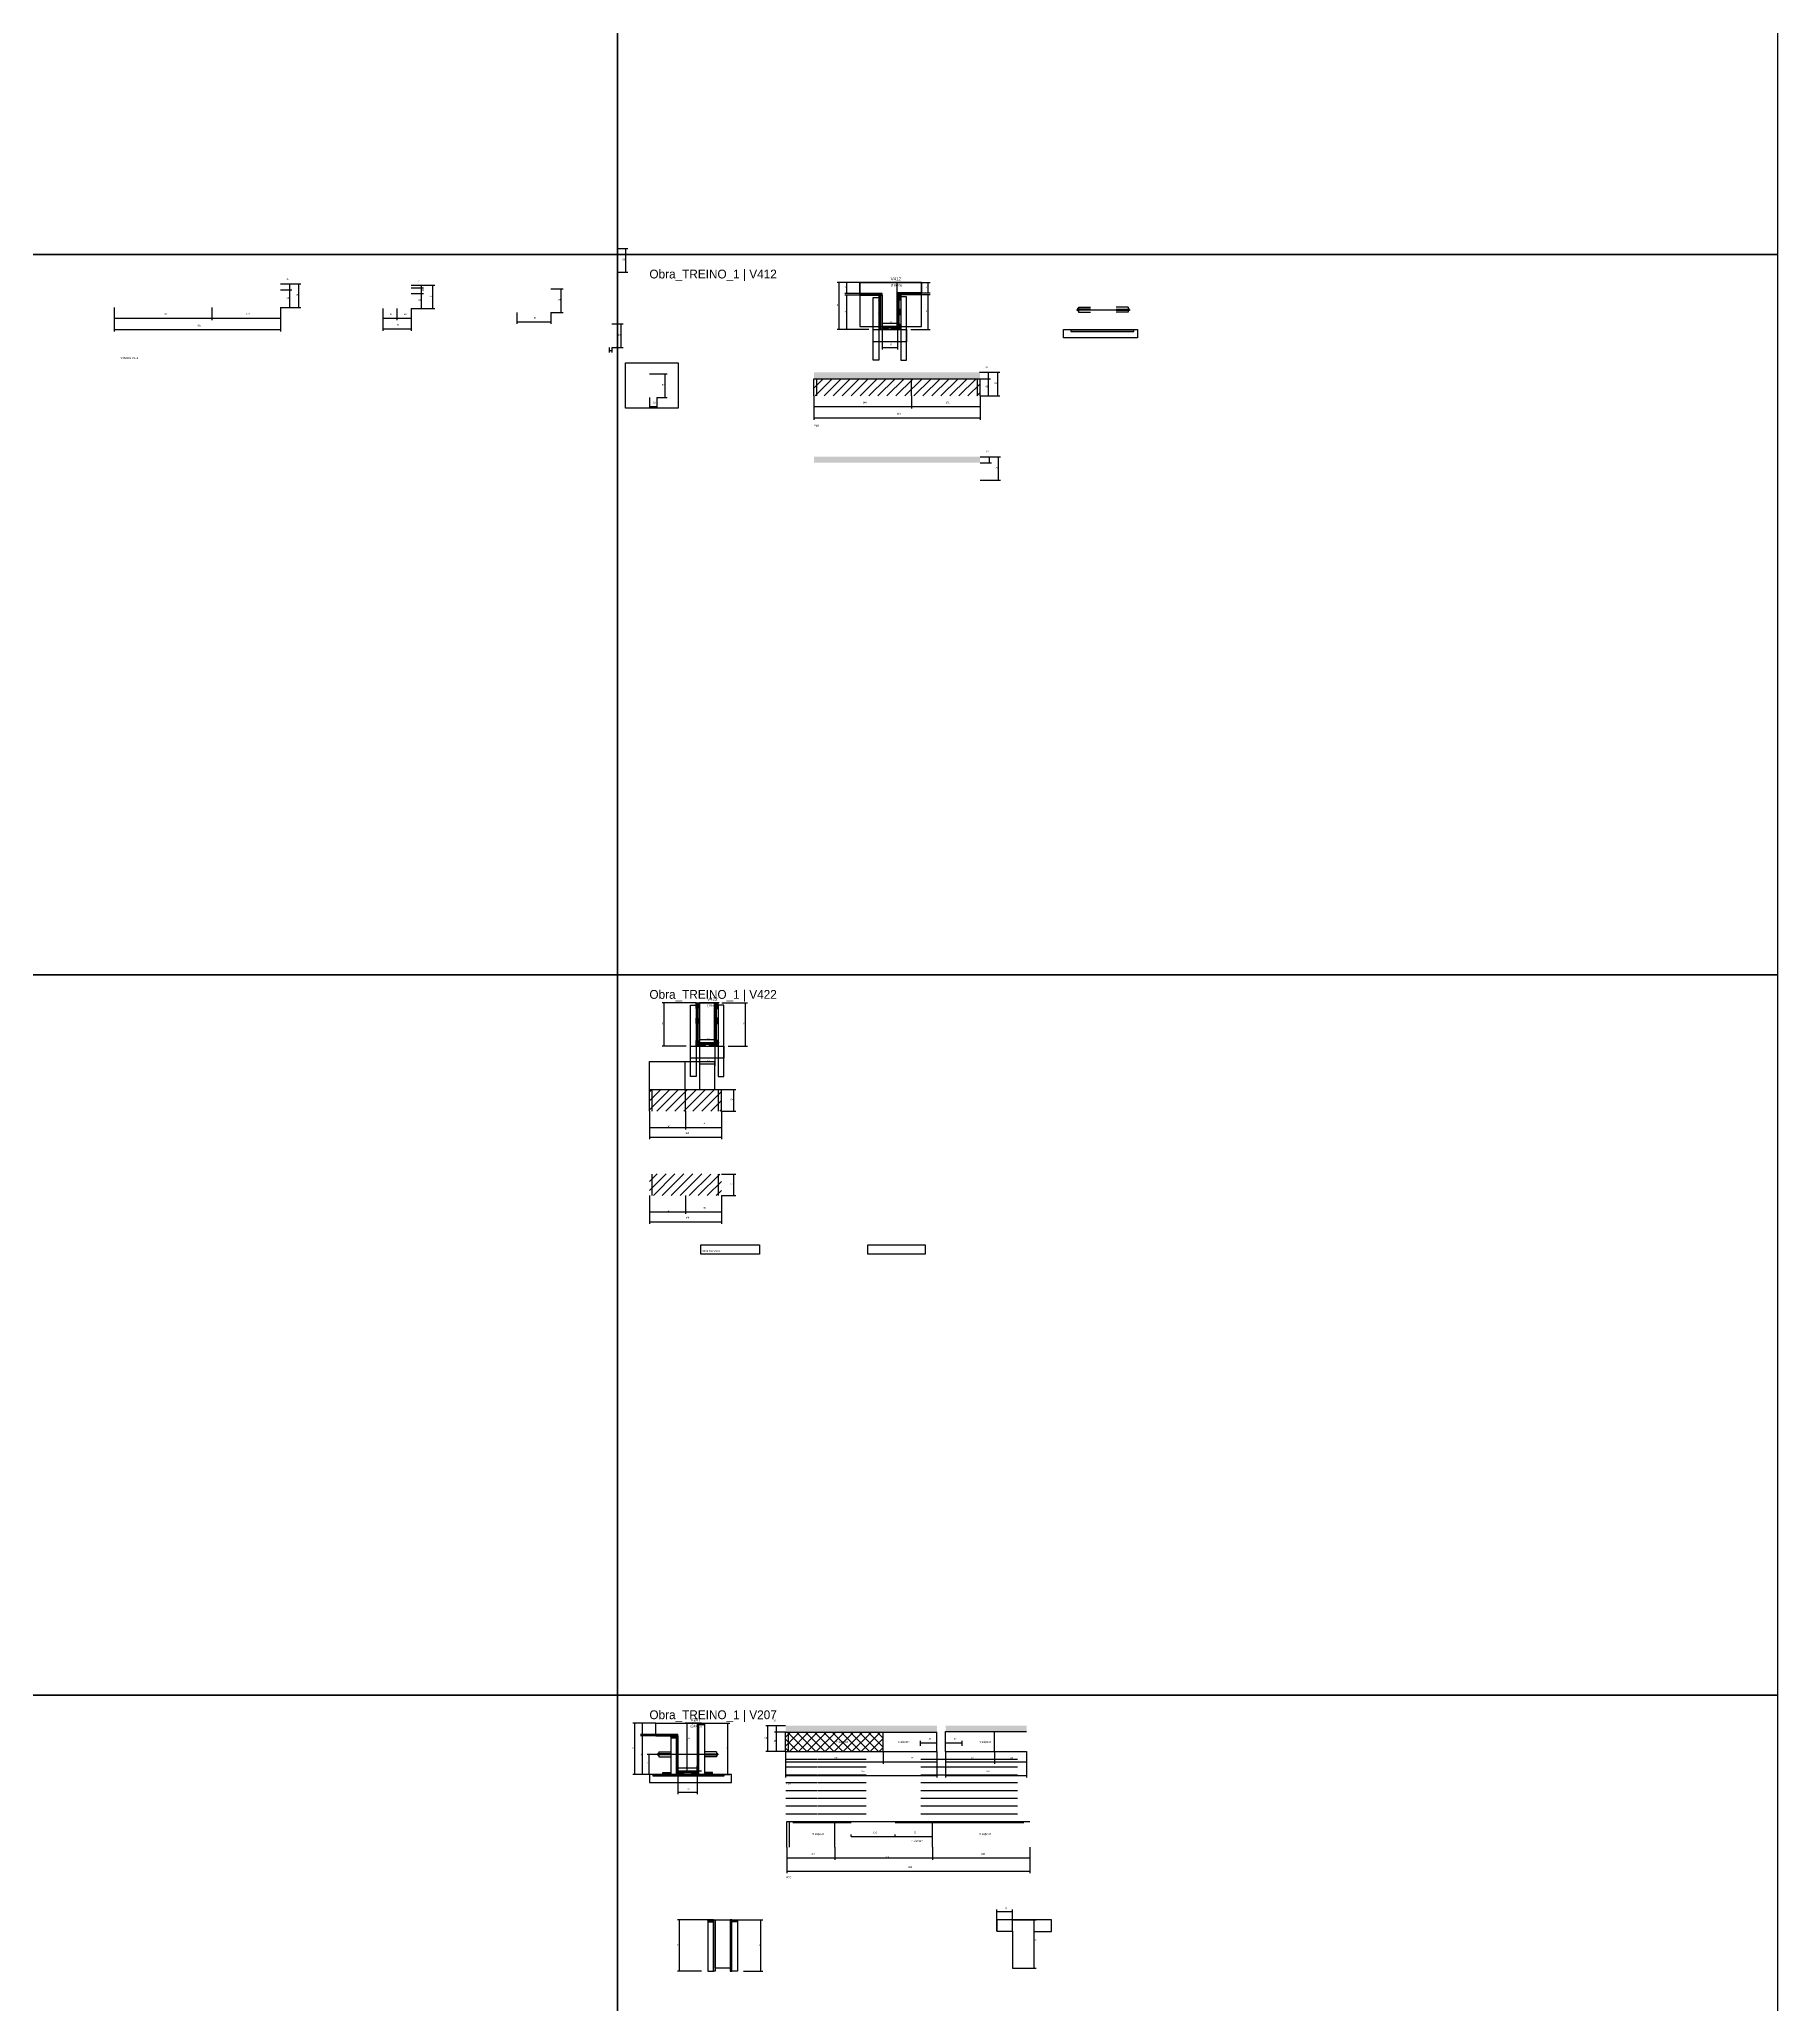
# Model space of a CAD drawing. Header units: metres. Extents: x -41 to 34840, y -36000 to 1848.
# Drawn here: x 30455 to 34800, y -7973 to -3062 of the extents above; entities that cross this region are included whole.
import ezdxf

# ---------------------------------------------------------------- set-up
doc = ezdxf.new("R2010")
doc.units = ezdxf.units.M
for name, color, linetype in [('barrote', 126, 'Continuous'), ('CELL_BORDER', 8, 'Continuous'), ('CONCRETO', 251, 'Continuous'), ('COTA', 4, 'Continuous'), ('Cota Seção (2x)', 4, 'Continuous'), ('cotas', 4, 'Continuous'), ('Hachura', 253, 'Continuous'), ('LABEL_ID', 3, 'Continuous'), ('Madeira', 126, 'Continuous'), ('NOMENCLATURA', 7, 'Continuous'), ('Painéis', 200, 'Continuous'), ('REAPROVEITAMENTO', 251, 'Continuous'), ('SARR_2.2x7', 40, 'Continuous'), ('SARR_3.5x7', 81, 'Continuous'), ('SCO-___-LAJ', 4, 'Continuous'), ('TENSOR', 2, 'Continuous'), ('Texto Seção', 7, 'Continuous')]:
    doc.layers.add(name, color=color, linetype=linetype)

msp = doc.modelspace()

# ---------------------------------------------------------------- hatches: boundary and pattern name
at = {"layer": 'COTA'}
h = msp.add_hatch(dxfattribs=at)
h.set_pattern_fill('AR-CONC', scale=0.03)
h.paths.add_polyline_path([(32806.3, -3894.5), (32391.1, -3894.5), (32391.1, -3894.5), (32391.3, -3910.5), (32391.3, -3910.5), (32806.3, -3910.5), (32806.3, -3910.5), (32806.3, -3894.5)])
h = msp.add_hatch(dxfattribs=at)
h.set_pattern_fill('AR-CONC', scale=0.03)
h.paths.add_polyline_path([(32806.2, -4105.4), (32391.1, -4105.4), (32391.1, -4105.4), (32391.3, -4120.4), (32391.3, -4120.4), (32806.4, -4120.4), (32806.4, -4120.4), (32806.2, -4105.4)])
h = msp.add_hatch(dxfattribs=at)
h.set_pattern_fill('AR-CONC', scale=0.03)
h.paths.add_polyline_path([(32698.7, -7276.4), (32320.2, -7276.4), (32320.2, -7276.4), (32320.2, -7292.4), (32320.2, -7292.4), (32698.7, -7292.4), (32698.7, -7292.4), (32698.7, -7276.4)])
h = msp.add_hatch(dxfattribs=at)
h.set_pattern_fill('AR-CONC', scale=0.03)
h.paths.add_polyline_path([(32922.8, -7290.4), (32922.8, -7276.4), (32922.8, -7276.4), (32720.3, -7276.4), (32720.3, -7276.4), (32720.3, -7290.4), (32720.3, -7290.4), (32922.8, -7290.4)])
at = {"layer": 'Hachura'}
h = msp.add_hatch(color=8, dxfattribs=at)
h.dxf.hatch_style = 1
h.paths.add_polyline_path([(32561.8, -3702), (32561.8, -3698), (32561.8, -3698), (32506.2, -3698), (32506.2, -3698), (32506.2, -3702), (32506.2, -3702), (32561.8, -3702)])
h = msp.add_hatch(dxfattribs=at)
h.set_pattern_fill('ANSI31', scale=0.5)
h.paths.add_polyline_path([(32553.4, -3716), (32557.8, -3716), (32557.8, -3716), (32557.8, -3702), (32557.8, -3702), (32553.4, -3702), (32553.4, -3702), (32553.4, -3716)])
h = msp.add_hatch(color=8, dxfattribs=at)
h.dxf.hatch_style = 1
h.paths.add_polyline_path([(32557.8, -3700), (32561.8, -3700), (32561.8, -3700), (32561.8, -3788), (32561.8, -3788), (32557.8, -3788), (32557.8, -3788), (32557.8, -3700)])
h = msp.add_hatch(color=8, dxfattribs=at)
h.dxf.hatch_style = 1
h.paths.add_polyline_path([(32659.8, -3700), (32659.8, -3696), (32659.8, -3696), (32599.8, -3696), (32599.8, -3696), (32599.8, -3700), (32599.8, -3700), (32659.8, -3700)])
h = msp.add_hatch(color=8, dxfattribs=at)
h.dxf.hatch_style = 1
h.paths.add_polyline_path([(32603.8, -3698), (32599.8, -3698), (32599.8, -3698), (32599.8, -3788), (32599.8, -3788), (32603.8, -3788), (32603.8, -3788), (32603.8, -3698)])
h = msp.add_hatch(dxfattribs=at)
h.set_pattern_fill('ANSI31', scale=0.5)
h.paths.add_polyline_path([(32608.2, -3714), (32603.8, -3714), (32603.8, -3714), (32603.8, -3700), (32603.8, -3700), (32608.2, -3700), (32608.2, -3700), (32608.2, -3714)])
h = msp.add_hatch(dxfattribs=at)
h.set_pattern_fill('ANSI31', scale=0.5)
h.paths.add_polyline_path([(32553.4, -3753), (32557.8, -3753), (32557.8, -3753), (32557.8, -3739), (32557.8, -3739), (32553.4, -3739), (32553.4, -3739), (32553.4, -3753)])
h = msp.add_hatch(dxfattribs=at)
h.set_pattern_fill('ANSI31', scale=0.5)
h.paths.add_polyline_path([(32553.4, -3788), (32557.8, -3788), (32557.8, -3788), (32557.8, -3774), (32557.8, -3774), (32553.4, -3774), (32553.4, -3774), (32553.4, -3788)])
h = msp.add_hatch(color=8, dxfattribs=at)
h.dxf.hatch_style = 1
h.paths.add_polyline_path([(32599.8, -3783.6), (32599.8, -3780), (32599.8, -3780), (32561.8, -3780), (32561.8, -3780), (32561.8, -3783.6), (32561.8, -3783.6), (32599.8, -3783.6)])
h = msp.add_hatch(dxfattribs=at)
h.set_pattern_fill('ANSI31', scale=0.5)
h.paths.add_polyline_path([(32608.2, -3751), (32603.8, -3751), (32603.8, -3751), (32603.8, -3737), (32603.8, -3737), (32608.2, -3737), (32608.2, -3737), (32608.2, -3751)])
h = msp.add_hatch(dxfattribs=at)
h.set_pattern_fill('ANSI31', scale=0.5)
h.paths.add_polyline_path([(32608.2, -3788), (32603.8, -3788), (32603.8, -3788), (32603.8, -3774), (32603.8, -3774), (32608.2, -3774), (32608.2, -3774), (32608.2, -3788)])
h = msp.add_hatch(dxfattribs=at)
h.set_pattern_fill('ANSI31', scale=0.5)
h.paths.add_polyline_path([(32561.8, -3788), (32561.8, -3783.6), (32561.8, -3783.6), (32575.8, -3783.6), (32575.8, -3783.6), (32575.8, -3788), (32575.8, -3788), (32561.8, -3788)])
h = msp.add_hatch(dxfattribs=at)
h.set_pattern_fill('ANSI31', scale=0.5)
h.paths.add_polyline_path([(32599.8, -3788), (32599.8, -3783.6), (32599.8, -3783.6), (32585.8, -3783.6), (32585.8, -3783.6), (32585.8, -3788), (32585.8, -3788), (32599.8, -3788)])
h = msp.add_hatch(dxfattribs=at)
h.set_pattern_fill('ANSI31', scale=0.5)
h.paths.add_polyline_path([(32101.3, -5484), (32096.9, -5484), (32096.9, -5484), (32096.9, -5470), (32096.9, -5470), (32101.3, -5470), (32101.3, -5470), (32101.3, -5484)])
h = msp.add_hatch(color=8, dxfattribs=at)
h.dxf.hatch_style = 1
h.paths.add_polyline_path([(32105.3, -5470), (32101.3, -5470), (32101.3, -5470), (32101.3, -5578), (32101.3, -5578), (32105.3, -5578), (32105.3, -5578), (32105.3, -5470)])
h = msp.add_hatch(color=8, dxfattribs=at)
h.dxf.hatch_style = 1
h.paths.add_polyline_path([(32147.3, -5470), (32143.3, -5470), (32143.3, -5470), (32143.3, -5578), (32143.3, -5578), (32147.3, -5578), (32147.3, -5578), (32147.3, -5470)])
h = msp.add_hatch(dxfattribs=at)
h.set_pattern_fill('ANSI31', scale=0.5)
h.paths.add_polyline_path([(32147.3, -5484), (32151.7, -5484), (32151.7, -5484), (32151.7, -5470), (32151.7, -5470), (32147.3, -5470), (32147.3, -5470), (32147.3, -5484)])
h = msp.add_hatch(dxfattribs=at)
h.set_pattern_fill('ANSI31', scale=0.5)
h.paths.add_polyline_path([(32101.3, -5522.1), (32096.9, -5522.1), (32096.9, -5522.1), (32096.9, -5508.1), (32096.9, -5508.1), (32101.3, -5508.1), (32101.3, -5508.1), (32101.3, -5522.1)])
h = msp.add_hatch(dxfattribs=at)
h.set_pattern_fill('ANSI31', scale=0.5)
h.paths.add_polyline_path([(32147.3, -5522.1), (32151.7, -5522.1), (32151.7, -5522.1), (32151.7, -5508.1), (32151.7, -5508.1), (32147.3, -5508.1), (32147.3, -5508.1), (32147.3, -5522.1)])
h = msp.add_hatch(dxfattribs=at)
h.set_pattern_fill('ANSI31', scale=0.5)
h.paths.add_polyline_path([(32101.3, -5578), (32096.9, -5578), (32096.9, -5578), (32096.9, -5564), (32096.9, -5564), (32101.3, -5564), (32101.3, -5564), (32101.3, -5578)])
h = msp.add_hatch(color=8, dxfattribs=at)
h.dxf.hatch_style = 1
h.paths.add_polyline_path([(32143.3, -5573.6), (32143.3, -5570), (32143.3, -5570), (32105.3, -5570), (32105.3, -5570), (32105.3, -5573.6), (32105.3, -5573.6), (32143.3, -5573.6)])
h = msp.add_hatch(dxfattribs=at)
h.set_pattern_fill('ANSI31', scale=0.5)
h.paths.add_polyline_path([(32105.3, -5578), (32105.3, -5573.6), (32105.3, -5573.6), (32119.3, -5573.6), (32119.3, -5573.6), (32119.3, -5578), (32119.3, -5578), (32105.3, -5578)])
h = msp.add_hatch(dxfattribs=at)
h.set_pattern_fill('ANSI31', scale=0.5)
h.paths.add_polyline_path([(32143.3, -5578), (32143.3, -5573.6), (32143.3, -5573.6), (32129.3, -5573.6), (32129.3, -5573.6), (32129.3, -5578), (32129.3, -5578), (32143.3, -5578)])
h = msp.add_hatch(dxfattribs=at)
h.set_pattern_fill('ANSI31', scale=0.5)
h.paths.add_polyline_path([(32147.3, -5578), (32151.7, -5578), (32151.7, -5578), (32151.7, -5564), (32151.7, -5564), (32147.3, -5564), (32147.3, -5564), (32147.3, -5578)])
h = msp.add_hatch(color=8, dxfattribs=at)
h.dxf.hatch_style = 1
h.paths.add_polyline_path([(32051.4, -7302), (32051.4, -7298), (32051.4, -7298), (31995.8, -7298), (31995.8, -7298), (31995.8, -7302), (31995.8, -7302), (32051.4, -7302)])
h = msp.add_hatch(dxfattribs=at)
h.set_pattern_fill('ANSI31', scale=0.5)
h.paths.add_polyline_path([(32047.4, -7306.4), (32047.4, -7302), (32047.4, -7302), (32033.4, -7302), (32033.4, -7302), (32033.4, -7306.4), (32033.4, -7306.4), (32047.4, -7306.4)])
h = msp.add_hatch(color=8, dxfattribs=at)
h.dxf.hatch_style = 1
h.paths.add_polyline_path([(32047.4, -7298), (32051.4, -7298), (32051.4, -7298), (32051.4, -7398), (32051.4, -7398), (32047.4, -7398), (32047.4, -7398), (32047.4, -7298)])
h = msp.add_hatch(color=8, dxfattribs=at)
h.dxf.hatch_style = 1
h.paths.add_polyline_path([(32103.4, -7270), (32099.4, -7270), (32099.4, -7270), (32099.4, -7398), (32099.4, -7398), (32103.4, -7398), (32103.4, -7398), (32103.4, -7270)])
h = msp.add_hatch(dxfattribs=at)
h.set_pattern_fill('ANSI31', scale=0.5)
h.paths.add_polyline_path([(32103.4, -7274.4), (32103.4, -7270), (32103.4, -7270), (32117.4, -7270), (32117.4, -7270), (32117.4, -7274.4), (32117.4, -7274.4), (32103.4, -7274.4)])
h = msp.add_hatch(dxfattribs=at)
h.set_pattern_fill('ANSI31', scale=0.5)
h.paths.add_polyline_path([(32013.4, -7398), (32013.4, -7393.6), (32013.4, -7393.6), (32033.4, -7393.6), (32033.4, -7393.6), (32033.4, -7398), (32033.4, -7398), (32013.4, -7398)])
h = msp.add_hatch(color=8, dxfattribs=at)
h.dxf.hatch_style = 1
h.paths.add_polyline_path([(32099.4, -7393.6), (32099.4, -7390), (32099.4, -7390), (32051.4, -7390), (32051.4, -7390), (32051.4, -7393.6), (32051.4, -7393.6), (32099.4, -7393.6)])
h = msp.add_hatch(dxfattribs=at)
h.set_pattern_fill('ANSI31', scale=0.5)
h.paths.add_polyline_path([(32051.4, -7398), (32051.4, -7393.6), (32051.4, -7393.6), (32065.4, -7393.6), (32065.4, -7393.6), (32065.4, -7398), (32065.4, -7398), (32051.4, -7398)])
h = msp.add_hatch(dxfattribs=at)
h.set_pattern_fill('ANSI31', scale=0.5)
h.paths.add_polyline_path([(32099.4, -7398), (32099.4, -7393.6), (32099.4, -7393.6), (32085.4, -7393.6), (32085.4, -7393.6), (32085.4, -7398), (32085.4, -7398), (32099.4, -7398)])
h = msp.add_hatch(dxfattribs=at)
h.set_pattern_fill('ANSI31', scale=0.5)
h.paths.add_polyline_path([(32137.4, -7398), (32137.4, -7393.6), (32137.4, -7393.6), (32117.4, -7393.6), (32117.4, -7393.6), (32117.4, -7398), (32117.4, -7398), (32137.4, -7398)])
h = msp.add_hatch(dxfattribs=at)
h.set_pattern_fill('ANSI31', scale=0.5)
h.paths.add_polyline_path([(32139.9, -7766.2), (32139.9, -7761.8), (32139.9, -7761.8), (32125.9, -7761.8), (32125.9, -7761.8), (32125.9, -7766.2), (32125.9, -7766.2), (32139.9, -7766.2)])
h = msp.add_hatch(color=8, dxfattribs=at)
h.dxf.hatch_style = 1
h.paths.add_polyline_path([(32139.9, -7761.8), (32143.9, -7761.8), (32143.9, -7761.8), (32143.9, -7889.8), (32143.9, -7889.8), (32139.9, -7889.8), (32139.9, -7889.8), (32139.9, -7761.8)])
h = msp.add_hatch(color=8, dxfattribs=at)
h.dxf.hatch_style = 1
h.paths.add_polyline_path([(32185.9, -7761.8), (32181.9, -7761.8), (32181.9, -7761.8), (32181.9, -7889.8), (32181.9, -7889.8), (32185.9, -7889.8), (32185.9, -7889.8), (32185.9, -7761.8)])
h = msp.add_hatch(dxfattribs=at)
h.set_pattern_fill('ANSI31', scale=0.5)
h.paths.add_polyline_path([(32185.9, -7766.2), (32185.9, -7761.8), (32185.9, -7761.8), (32199.9, -7761.8), (32199.9, -7761.8), (32199.9, -7766.2), (32199.9, -7766.2), (32185.9, -7766.2)])
at = {"layer": 'REAPROVEITAMENTO'}
h = msp.add_hatch(dxfattribs=at)
h.set_pattern_fill('ANSI31', scale=5)
h.paths.add_polyline_path([(32806.3, -3953.5), (32806.3, -3910.5), (32806.3, -3910.5), (32391.3, -3910.5), (32391.3, -3910.5), (32391.3, -3953.5), (32391.3, -3953.5), (32806.3, -3953.5)])
h = msp.add_hatch(dxfattribs=at)
h.set_pattern_fill('ANSI31', scale=5)
h.paths.add_polyline_path([(32160, -5740.7), (32160, -5686.6), (32160, -5686.6), (31980, -5686.4), (31980, -5686.4), (31980, -5740.6), (31980, -5740.6), (32160, -5740.7)])
h = msp.add_hatch(dxfattribs=at)
h.set_pattern_fill('ANSI31', scale=5)
h.paths.add_polyline_path([(32160, -5951.9), (32160, -5897.8), (32160, -5897.8), (31980, -5897.6), (31980, -5897.6), (31980, -5951.8), (31980, -5951.8), (32160, -5951.9)])
h = msp.add_hatch(dxfattribs=at)
h.set_pattern_fill('ANSI37', scale=5)
h.paths.add_polyline_path([(32320.2, -7292.4), (32320.2, -7340.4), (32320.2, -7340.4), (32564.2, -7341.5), (32564.2, -7341.5), (32564.2, -7293.5), (32564.2, -7293.5), (32320.2, -7292.4)])

# ---------------------------------------------------------------- linework, layer by layer
for p, q in [((33052.3, -3732.1), (33052.3, -3744.1)), ((33052.3, -3732.1), (33082.3, -3732.1)), ((33176.3, -3732.1), (33146.3, -3732.1)), ((33176.3, -3732.1), (33176.3, -3744.1)), ((33050.3, -3735.1), (33050.3, -3741.1)), ((33052.3, -3735.1), (33050.3, -3735.1)), ((33052.3, -3741.1), (33050.3, -3741.1)), ((33082.3, -3737.1), (33052.3, -3737.1)), ((33082.3, -3739.1), (33052.3, -3739.1)), ((33052.3, -3744.1), (33082.3, -3744.1)), ((33146.3, -3737.1), (33176.3, -3737.1)), ((33146.3, -3739.1), (33176.3, -3739.1)), ((33176.3, -3744.1), (33146.3, -3744.1)), ((33178.3, -3735.1), (33176.3, -3735.1)), ((33176.3, -3741.1), (33178.3, -3741.1)), ((33178.3, -3735.1), (33178.3, -3741.1)), ((32001.4, -7345), (32001.4, -7351)), ((32001.4, -7345), (32003.4, -7345)), ((32003.4, -7351), (32001.4, -7351)), ((32003.4, -7342), (32003.4, -7354)), ((32003.4, -7342), (32033.4, -7342)), ((32033.4, -7347), (32003.4, -7347)), ((32033.4, -7349), (32003.4, -7349)), ((32003.4, -7354), (32033.4, -7354)), ((32147.4, -7342), (32117.4, -7342)), ((32117.4, -7347), (32147.4, -7347)), ((32117.4, -7349), (32147.4, -7349)), ((32147.4, -7354), (32117.4, -7354)), ((32147.4, -7342), (32147.4, -7354)), ((32147.4, -7345), (32149.4, -7345)), ((32147.4, -7351), (32149.4, -7351)), ((32149.4, -7345), (32149.4, -7351))]:
    msp.add_line(p, q)
at = {"layer": 'barrote'}
for points in [[(33199.8, -3808), (33014.6, -3808), (33014.6, -3788), (33199.8, -3788)], [(31980, -7418), (32185.2, -7418), (32185.2, -7398), (31980, -7398)]]:
    msp.add_lwpolyline(points, close=True, dxfattribs=at)
at = {"layer": 'CELL_BORDER'}
for points in [[(29000, -3600), (31900, -3600), (31900, -1800), (29000, -1800)], [(31900, -3600), (34800, -3600), (34800, -1800), (31900, -1800)], [(29000, -5400), (31900, -5400), (31900, -3600), (29000, -3600)], [(31900, -5400), (34800, -5400), (34800, -3600), (31900, -3600)], [(29000, -7200), (31900, -7200), (31900, -5400), (29000, -5400)], [(31900, -7200), (34800, -7200), (34800, -5400), (31900, -5400)], [(29000, -9000), (31900, -9000), (31900, -7200), (29000, -7200)], [(31900, -9000), (34800, -9000), (34800, -7200), (31900, -7200)]]:
    msp.add_lwpolyline(points, close=True, dxfattribs=at)
at = {"layer": 'CONCRETO'}
for points in [[(32506.2, -3698), (32506.2, -3670), (32659.8, -3670), (32659.8, -3696), (32599.8, -3696), (32599.8, -3780), (32561.8, -3780), (32561.8, -3698)], [(32506.2, -3780), (32659.8, -3780), (32659.8, -3670), (32506.2, -3670)], [(32105.3, -5470), (32105.3, -5470), (32143.3, -5470), (32143.3, -5498), (32143.3, -5498), (32143.3, -5570), (32105.3, -5570), (32105.3, -5470)], [(32105.3, -5570), (32143.3, -5570), (32143.3, -5470), (32105.3, -5470)], [(31995.8, -7298), (31995.8, -7270), (32099.4, -7270), (32099.4, -7298), (32099.4, -7298), (32099.4, -7390), (32051.4, -7390), (32051.4, -7298)], [(32143.9, -7761.8), (32143.9, -7761.8), (32181.9, -7761.8), (32181.9, -7789.8), (32181.9, -7789.8), (32181.9, -7881.8), (32143.9, -7881.8), (32143.9, -7761.8)], [(32941.6, -7761.8), (32887.6, -7761.8), (32887.6, -7761.8), (32848.6, -7761.8), (32848.6, -7789.8), (32887.6, -7789.8), (32887.6, -7881.8), (32941.6, -7881.8), (32941.6, -7790.2), (32985.2, -7790.2), (32985.2, -7761.8)]]:
    msp.add_lwpolyline(points, close=True, dxfattribs=at)
at = {"layer": 'COTA'}
for p, q in [((31898.2, -3585.1), (31925.9, -3585.1)), ((31920.9, -3644.1), (31920.9, -3585.1)), ((31057.5, -3673.4), (31085.9, -3673.4)), ((31057.5, -3673.4), (31109, -3673.4)), ((31080.9, -3688.4), (31080.9, -3673.4)), ((31104, -3732.4), (31104, -3673.4)), ((31898.2, -3644.1), (31925.9, -3644.1)), ((32506.2, -3670), (32448.9, -3670)), ((32453.9, -3788), (32453.9, -3670)), ((32506.2, -3670), (32468.2, -3670)), ((32473.2, -3698), (32473.2, -3670)), ((32659.8, -3670), (32681.7, -3670)), ((32676.7, -3696), (32676.7, -3670)), ((31057.5, -3688.4), (31085.9, -3688.4)), ((31057.5, -3688.4), (31085.9, -3688.4)), ((31080.9, -3732.4), (31080.9, -3688.4)), ((32506.2, -3698), (32468.2, -3698)), ((32506.2, -3702), (32468.2, -3702)), ((32473.2, -3788), (32473.2, -3702)), ((32659.8, -3696), (32681.7, -3696)), ((32659.8, -3700), (32681.7, -3700)), ((32676.7, -3788), (32676.7, -3700)), ((30642.5, -3732.4), (30642.5, -3763.9)), ((30642.5, -3732.4), (30642.5, -3792.4)), ((30642.5, -3758.9), (30886.5, -3758.9)), ((30886.5, -3732.4), (30886.5, -3763.9)), ((30886.5, -3732.4), (30886.5, -3763.9)), ((30886.5, -3758.9), (31057.5, -3758.9)), ((31057.5, -3732.4), (31057.5, -3763.9)), ((31057.5, -3732.4), (31057.5, -3792.4)), ((31057.5, -3732.4), (31085.9, -3732.4)), ((31057.5, -3732.4), (31109, -3732.4)), ((31313.4, -3735.5), (31313.4, -3791.3)), ((31384.4, -3735.5), (31384.4, -3791.3)), ((31648.5, -3744.7), (31648.5, -3773.6)), ((31648.5, -3768.6), (31733.5, -3768.6)), ((31733.5, -3744.7), (31733.5, -3773.6)), ((30642.5, -3787.4), (31057.5, -3787.4)), ((31313.4, -3786.3), (31384.4, -3786.3)), ((32528.2, -3788), (32448.9, -3788)), ((32528.2, -3788), (32468.2, -3788)), ((32561.8, -3788), (32561.8, -3837.8)), ((32599.8, -3788), (32599.8, -3837.8)), ((32633.4, -3788), (32681.7, -3788)), ((31879.2, -3832.4), (31879.2, -3844.7)), ((31879.2, -3839.7), (31886.2, -3839.7)), ((31886.2, -3832.4), (31886.2, -3844.7)), ((32561.8, -3832.8), (32599.8, -3832.8)), ((32804.8, -3894.5), (32832.7, -3894.5)), ((32804.8, -3894.5), (32855.8, -3894.5)), ((32804.8, -3910.5), (32832.7, -3910.5)), ((32804.8, -3910.5), (32832.7, -3910.5)), ((32827.7, -3910.5), (32827.7, -3894.5)), ((32827.7, -3953.5), (32827.7, -3910.5)), ((32850.8, -3953.5), (32850.8, -3894.5)), ((32391.3, -3953.5), (32391.3, -3985)), ((32391.3, -3953.5), (32391.3, -4013.6)), ((32635.3, -3953.5), (32635.3, -3985)), ((32635.3, -3953.5), (32635.3, -3985)), ((32806.3, -3953.5), (32806.3, -3985)), ((32806.3, -3953.5), (32806.3, -4013.6)), ((32806.3, -3953.5), (32832.7, -3953.5)), ((32806.3, -3953.5), (32855.8, -3953.5)), ((32391.3, -3980), (32635.3, -3980)), ((32391.3, -4008.6), (32806.3, -4008.6)), ((32635.3, -3980), (32806.3, -3980)), ((32806.3, -4105.4), (32834.7, -4105.4)), ((32806.3, -4105.4), (32857.8, -4105.4)), ((32806.3, -4120.4), (32834.7, -4120.4)), ((32829.7, -4120.4), (32829.7, -4105.4)), ((32852.8, -4164.4), (32852.8, -4105.4)), ((32806.3, -4164.4), (32857.8, -4164.4)), ((32096.9, -5470), (32011.6, -5470)), ((32016.6, -5578), (32016.6, -5470)), ((32161.3, -5470), (32225.2, -5470)), ((32220.2, -5578), (32220.2, -5470)), ((32071.7, -5578), (32011.6, -5578)), ((32105.3, -5578), (32105.3, -5627.7)), ((32143.3, -5578), (32143.3, -5627.7)), ((32176.9, -5578), (32225.2, -5578)), ((32105.3, -5622.7), (32143.3, -5622.7)), ((32160, -5686.7), (32196.1, -5686.7)), ((32191.1, -5740.7), (32191.1, -5686.7)), ((31980, -5740.7), (31980, -5786.2)), ((31980, -5740.7), (31980, -5810.8)), ((32070, -5740.7), (32070, -5786.2)), ((32070, -5740.7), (32070, -5786.2)), ((32160, -5740.7), (32160, -5786.2)), ((32160, -5740.7), (32160, -5810.8)), ((32160, -5740.7), (32196.1, -5740.7)), ((31980, -5781.2), (32070, -5781.2)), ((32070, -5781.2), (32160, -5781.2)), ((31980, -5805.8), (32160, -5805.8)), ((32160, -5897.9), (32196.1, -5897.9)), ((32191.1, -5951.9), (32191.1, -5897.9)), ((31980, -5951.9), (31980, -5997.4)), ((31980, -5951.9), (31980, -6022)), ((32070, -5951.9), (32070, -5997.4)), ((32070, -5951.9), (32070, -5997.4)), ((32160, -5951.9), (32160, -5997.4)), ((32160, -5951.9), (32160, -6022)), ((32160, -5951.9), (32196.1, -5951.9)), ((31980, -5992.4), (32070, -5992.4)), ((31980, -6017), (32160, -6017)), ((32070, -5992.4), (32160, -5992.4)), ((31995.8, -7270), (31938.5, -7270)), ((31943.5, -7398), (31943.5, -7270)), ((31995.8, -7270), (31957.8, -7270)), ((31995.8, -7298), (31957.8, -7298)), ((31995.8, -7302), (31957.8, -7302)), ((31962.8, -7298), (31962.8, -7270)), ((31962.8, -7398), (31962.8, -7302)), ((32117.4, -7270), (32181.3, -7270)), ((32176.3, -7398), (32176.3, -7270)), ((32320.2, -7276.4), (32271.1, -7276.4)), ((32276.1, -7340.4), (32276.1, -7276.4)), ((32320.2, -7292.4), (32292.8, -7292.4)), ((32297.8, -7340.4), (32297.8, -7292.4)), ((31998.1, -7348), (31974.6, -7348)), ((31979.6, -7398), (31979.6, -7348)), ((32320.2, -7340.4), (32271.1, -7340.4)), ((32320.2, -7340.4), (32292.8, -7340.4)), ((32320.2, -7340.4), (32320.2, -7372)), ((32320.2, -7340.4), (32320.2, -7405.5)), ((32564.2, -7340.4), (32564.2, -7372)), ((32564.2, -7340.4), (32564.2, -7372)), ((32698.7, -7340.4), (32698.7, -7372)), ((32698.7, -7340.4), (32698.7, -7405.5)), ((32720.3, -7340.4), (32720.3, -7372)), ((32720.3, -7340.4), (32720.3, -7405.5)), ((32842.3, -7340.4), (32842.3, -7372)), ((32842.3, -7340.4), (32842.3, -7372)), ((32922.8, -7340.4), (32922.8, -7372)), ((32922.8, -7340.4), (32922.8, -7405.5)), ((32017.8, -7398), (31938.5, -7398)), ((32017.8, -7398), (31957.8, -7398)), ((31998.1, -7398), (31974.6, -7398)), ((32051.4, -7398), (32051.4, -7447.7)), ((32099.4, -7398), (32099.4, -7447.7)), ((32133, -7398), (32181.3, -7398)), ((32320.2, -7367), (32564.2, -7367)), ((32320.2, -7400.5), (32698.7, -7400.5)), ((32564.2, -7367), (32698.7, -7367)), ((32720.3, -7367), (32842.3, -7367)), ((32720.3, -7400.5), (32922.8, -7400.5)), ((32842.3, -7367), (32922.8, -7367)), ((32051.4, -7442.7), (32099.4, -7442.7)), ((32323.1, -7579.9), (32323.1, -7611.4)), ((32323.1, -7579.9), (32323.1, -7644.9)), ((32323.1, -7606.4), (32443.1, -7606.4)), ((32443.1, -7579.9), (32443.1, -7611.4)), ((32443.1, -7579.9), (32443.1, -7611.4)), ((32443.1, -7606.4), (32687.1, -7606.4)), ((32687.1, -7579.9), (32687.1, -7611.4)), ((32687.1, -7579.9), (32687.1, -7611.4)), ((32687.1, -7606.4), (32931.1, -7606.4)), ((32931.1, -7579.9), (32931.1, -7611.4)), ((32931.1, -7579.9), (32931.1, -7644.9)), ((32323.1, -7639.9), (32931.1, -7639.9)), ((32848.6, -7789.8), (32848.6, -7735.8)), ((32848.6, -7740.8), (32887.6, -7740.8)), ((32887.6, -7789.8), (32887.6, -7735.8)), ((32125.9, -7761.8), (32050.2, -7761.8)), ((32055.2, -7889.8), (32055.2, -7761.8)), ((32199.9, -7761.8), (32263.8, -7761.8)), ((32258.8, -7889.8), (32258.8, -7761.8)), ((32110.3, -7889.8), (32050.2, -7889.8)), ((32215.5, -7889.8), (32263.8, -7889.8))]:
    msp.add_line(p, q, dxfattribs=at)
at = {"layer": 'Cota Seção (2x)'}
for p, q in [((31384.4, -3676.5), (31415.3, -3676.5)), ((31384.4, -3676.5), (31443.4, -3676.5)), ((31410.3, -3683.5), (31410.3, -3676.5)), ((31438.4, -3735.5), (31438.4, -3676.5)), ((32610.8, -3670), (32594.3, -3670)), ((32599.3, -3780), (32599.3, -3670)), ((31384.4, -3683.5), (31415.3, -3683.5)), ((31384.4, -3683.5), (31415.3, -3683.5)), ((31384.4, -3697.5), (31415.3, -3697.5)), ((31384.4, -3697.5), (31415.3, -3697.5)), ((31410.3, -3697.5), (31410.3, -3683.5)), ((31410.3, -3735.5), (31410.3, -3697.5)), ((31733.5, -3685.7), (31764.5, -3685.7)), ((31759.5, -3744.7), (31759.5, -3685.7)), ((31313.4, -3735.5), (31313.4, -3764.3)), ((31313.4, -3759.3), (31348.9, -3759.3)), ((31348.9, -3735.5), (31348.9, -3764.3)), ((31348.9, -3735.5), (31348.9, -3764.3)), ((31348.9, -3759.3), (31384.4, -3759.3)), ((31384.4, -3735.5), (31415.3, -3735.5)), ((31384.4, -3735.5), (31443.4, -3735.5)), ((31384.4, -3735.5), (31384.4, -3764.3)), ((31733.5, -3744.7), (31764.5, -3744.7)), ((31886.2, -3773.4), (31914.2, -3773.4)), ((31909.2, -3832.4), (31909.2, -3773.4)), ((32561.8, -3788), (32561.8, -3767)), ((32561.8, -3772), (32599.8, -3772)), ((32610.8, -3780), (32594.3, -3780)), ((32599.8, -3788), (32599.8, -3767)), ((31886.2, -3832.4), (31914.2, -3832.4)), ((31998.9, -3898.6), (32024.1, -3898.6)), ((32019.1, -3957.6), (32019.1, -3898.6)), ((31980, -3957.6), (31980, -3984.9)), ((31998.9, -3957.6), (31998.9, -3984.9)), ((31998.9, -3957.6), (32024.1, -3957.6)), ((31980, -3979.9), (31998.9, -3979.9)), ((32154.3, -5470), (32137.8, -5470)), ((32142.8, -5570), (32142.8, -5470)), ((32105.3, -5578), (32105.3, -5557)), ((32105.3, -5562), (32143.3, -5562)), ((32154.3, -5570), (32137.8, -5570)), ((32143.3, -5578), (32143.3, -5557)), ((32110.4, -7270), (32069.7, -7270)), ((32074.7, -7390), (32074.7, -7270)), ((32320.2, -7276.4), (32292.8, -7276.4)), ((32320.2, -7292.4), (32292.8, -7292.4)), ((32297.8, -7292.4), (32297.8, -7276.4)), ((32657.2, -7326.4), (32657.2, -7314.4)), ((32698.7, -7326.4), (32698.7, -7314.4)), ((32720.3, -7326.4), (32720.3, -7314.4)), ((32761.8, -7326.4), (32761.8, -7314.4)), ((32657.2, -7319.4), (32698.7, -7319.4)), ((32720.3, -7319.4), (32761.8, -7319.4)), ((32051.4, -7398), (32051.4, -7377)), ((32051.4, -7382), (32099.4, -7382)), ((32110.4, -7390), (32069.7, -7390)), ((32099.4, -7398), (32099.4, -7377)), ((32484.1, -7553.3), (32484.1, -7548.3)), ((32484.1, -7553.3), (32594.1, -7553.3)), ((32594.1, -7553.3), (32594.1, -7548.3)), ((32594.1, -7553.3), (32594.1, -7548.3)), ((32594.1, -7553.3), (32687.1, -7553.3)), ((32687.1, -7553.3), (32687.1, -7548.3)), ((32887.6, -7761.8), (32946.6, -7761.8)), ((32941.6, -7881.8), (32941.6, -7761.8)), ((32887.6, -7881.8), (32946.6, -7881.8))]:
    msp.add_line(p, q, dxfattribs=at)
at = {"layer": 'Cotas'}
msp.add_lwpolyline([(31919.8, -3870.8), (32052.2, -3870.8), (32052.2, -3984.3), (31919.8, -3984.3)], close=True, dxfattribs=at)
at = {"layer": 'Madeira'}
for points in [[(32553.4, -3716), (32557.8, -3716), (32557.8, -3702), (32553.4, -3702)], [(32608.2, -3714), (32603.8, -3714), (32603.8, -3700), (32608.2, -3700)], [(32553.4, -3753), (32557.8, -3753), (32557.8, -3739), (32553.4, -3739)], [(32553.4, -3788), (32557.8, -3788), (32557.8, -3774), (32553.4, -3774)], [(32608.2, -3751), (32603.8, -3751), (32603.8, -3737), (32608.2, -3737)], [(32608.2, -3788), (32603.8, -3788), (32603.8, -3774), (32608.2, -3774)], [(32561.8, -3788), (32561.8, -3783.6), (32575.8, -3783.6), (32575.8, -3788)], [(32599.8, -3788), (32599.8, -3783.6), (32585.8, -3783.6), (32585.8, -3788)], [(32101.3, -5484), (32096.9, -5484), (32096.9, -5470), (32101.3, -5470)], [(32147.3, -5484), (32151.7, -5484), (32151.7, -5470), (32147.3, -5470)], [(32101.3, -5522.1), (32096.9, -5522.1), (32096.9, -5508.1), (32101.3, -5508.1)], [(32147.3, -5522.1), (32151.7, -5522.1), (32151.7, -5508.1), (32147.3, -5508.1)], [(32101.3, -5578), (32096.9, -5578), (32096.9, -5564), (32101.3, -5564)], [(32105.3, -5578), (32105.3, -5573.6), (32119.3, -5573.6), (32119.3, -5578)], [(32143.3, -5578), (32143.3, -5573.6), (32129.3, -5573.6), (32129.3, -5578)], [(32147.3, -5578), (32151.7, -5578), (32151.7, -5564), (32147.3, -5564)], [(32047.4, -7306.4), (32047.4, -7302), (32033.4, -7302), (32033.4, -7306.4)], [(32047.4, -7302), (32033.4, -7302), (32033.4, -7398), (32047.4, -7398)], [(32103.4, -7274.4), (32103.4, -7270), (32117.4, -7270), (32117.4, -7274.4)], [(32103.4, -7270), (32117.4, -7270), (32117.4, -7398), (32103.4, -7398)], [(31980, -7418), (32185.2, -7418), (32185.2, -7398), (31980, -7398)], [(32013.4, -7398), (32013.4, -7393.6), (32033.4, -7393.6), (32033.4, -7398)], [(32051.4, -7398), (32051.4, -7393.6), (32065.4, -7393.6), (32065.4, -7398)], [(32099.4, -7398), (32099.4, -7393.6), (32085.4, -7393.6), (32085.4, -7398)], [(32137.4, -7398), (32137.4, -7393.6), (32117.4, -7393.6), (32117.4, -7398)], [(32139.9, -7766.2), (32139.9, -7761.8), (32125.9, -7761.8), (32125.9, -7766.2)], [(32139.9, -7761.8), (32125.9, -7761.8), (32125.9, -7889.8), (32139.9, -7889.8)], [(32185.9, -7766.2), (32185.9, -7761.8), (32199.9, -7761.8), (32199.9, -7766.2)], [(32185.9, -7761.8), (32199.9, -7761.8), (32199.9, -7889.8), (32185.9, -7889.8)]]:
    msp.add_lwpolyline(points, close=True, dxfattribs=at)
at = {"layer": 'Painéis'}
for p, q in [((32506.2, -3698), (32561.8, -3698)), ((32506.2, -3702), (32506.2, -3698)), ((32561.8, -3702), (32561.8, -3698)), ((32561.8, -3788), (32561.8, -3702)), ((32599.8, -3696), (32659.8, -3696)), ((32599.8, -3700), (32599.8, -3696)), ((32599.8, -3788), (32599.8, -3700)), ((32659.8, -3700), (32659.8, -3696)), ((32561.8, -3780), (32599.8, -3780)), ((32561.8, -3783.6), (32561.8, -3780)), ((32599.8, -3783.6), (32599.8, -3780)), ((31980, -3898.6), (31998.9, -3898.6)), ((32391.3, -3910.5), (32806.3, -3910.5)), ((32391.3, -3953.5), (32391.3, -3910.5)), ((32635.3, -3953.5), (32635.3, -3910.5)), ((32806.3, -3953.5), (32806.3, -3910.5)), ((32105.3, -5578), (32105.3, -5470)), ((32143.3, -5578), (32143.3, -5470)), ((32105.3, -5570), (32143.3, -5570)), ((32105.3, -5573.6), (32105.3, -5570)), ((32143.3, -5573.6), (32143.3, -5570)), ((31980, -5616.7), (32069.7, -5616.7)), ((31980, -5686.7), (31980, -5616.7)), ((32069.7, -5686.7), (32069.7, -5616.7)), ((32069.7, -5616.7), (32105.7, -5616.7)), ((32069.7, -5686.7), (32069.7, -5616.7)), ((32105.7, -5686.7), (32105.7, -5616.7)), ((32105.7, -5616.7), (32143.7, -5616.7)), ((32105.7, -5686.7), (32105.7, -5616.7)), ((32143.7, -5686.7), (32143.7, -5616.7)), ((31980, -5686.7), (32160, -5686.7)), ((31980, -5740.7), (31980, -5686.7)), ((31980, -5686.7), (32069.7, -5686.7)), ((32069.7, -5686.7), (32105.7, -5686.7)), ((32070, -5740.7), (32070, -5686.7)), ((32105.7, -5686.7), (32143.7, -5686.7)), ((32160, -5740.7), (32160, -5686.7)), ((31995.8, -7298), (32051.4, -7298)), ((32320.2, -7292.4), (32698.7, -7292.4)), ((32320.2, -7340.4), (32320.2, -7292.4)), ((32564.2, -7340.4), (32564.2, -7292.4)), ((32698.7, -7340.4), (32698.7, -7292.4)), ((32720.3, -7290.4), (32922.8, -7290.4)), ((32720.3, -7340.4), (32720.3, -7290.4)), ((32842.3, -7340.4), (32842.3, -7290.4)), ((32320.2, -7340.4), (32698.7, -7340.4)), ((32720.3, -7340.4), (32922.8, -7340.4)), ((32051.4, -7390), (32099.4, -7390)), ((32323.1, -7515.9), (32931.1, -7515.9)), ((32323.1, -7579.9), (32323.1, -7515.9)), ((32443.1, -7579.9), (32443.1, -7515.9)), ((32687.1, -7579.9), (32687.1, -7515.9))]:
    msp.add_line(p, q, dxfattribs=at)
for points in [[(32561.8, -3702), (32561.8, -3698), (32506.2, -3698), (32506.2, -3702)], [(32557.8, -3702), (32561.8, -3702), (32561.8, -3788), (32557.8, -3788)], [(32659.8, -3700), (32659.8, -3696), (32599.8, -3696), (32599.8, -3700)], [(32603.8, -3700), (32599.8, -3700), (32599.8, -3788), (32603.8, -3788)], [(32599.8, -3783.6), (32599.8, -3780), (32561.8, -3780), (32561.8, -3783.6)], [(32101.3, -5470), (32105.3, -5470), (32105.3, -5578), (32101.3, -5578)], [(32147.3, -5470), (32143.3, -5470), (32143.3, -5578), (32147.3, -5578)], [(32143.3, -5573.6), (32143.3, -5570), (32105.3, -5570), (32105.3, -5573.6)], [(32051.4, -7302), (32051.4, -7298), (31995.8, -7298), (31995.8, -7302)], [(32047.4, -7302), (32051.4, -7302), (32051.4, -7398), (32047.4, -7398)], [(32103.4, -7270), (32099.4, -7270), (32099.4, -7398), (32103.4, -7398)], [(32099.4, -7393.6), (32099.4, -7390), (32051.4, -7390), (32051.4, -7393.6)], [(32139.9, -7761.8), (32143.9, -7761.8), (32143.9, -7889.8), (32139.9, -7889.8)], [(32185.9, -7761.8), (32181.9, -7761.8), (32181.9, -7889.8), (32185.9, -7889.8)]]:
    msp.add_lwpolyline(points, close=True, dxfattribs=at)
at = {"layer": 'SARR_2.2x7'}
for p, q in [((32398.3, -3953.5), (32398.3, -3910.5)), ((32799.8, -3953.5), (32799.8, -3910.5)), ((31987, -5740.7), (31987, -5686.7)), ((32153, -5740.7), (32153, -5686.7)), ((31987, -5951.9), (31987, -5897.9)), ((32153, -5951.9), (32153, -5897.9)), ((32327.2, -7340.4), (32327.2, -7292.4)), ((32321.2, -7359.9), (32399.7, -7359.9)), ((32401.7, -7359.9), (32521.7, -7359.9)), ((32658.2, -7359.9), (32900.2, -7359.9)), ((32321.2, -7379.4), (32399.7, -7379.4)), ((32321.2, -7398.9), (32399.7, -7398.9)), ((32401.7, -7379.4), (32521.7, -7379.4)), ((32401.7, -7398.9), (32521.7, -7398.9)), ((32658.2, -7379.4), (32900.2, -7379.4)), ((32658.2, -7398.9), (32900.2, -7398.9)), ((32321.2, -7418.4), (32399.7, -7418.4)), ((32321.2, -7437.9), (32399.7, -7437.9)), ((32321.2, -7457.4), (32399.7, -7457.4)), ((32401.7, -7418.4), (32521.7, -7418.4)), ((32401.7, -7437.9), (32521.7, -7437.9)), ((32401.7, -7457.4), (32521.7, -7457.4)), ((32658.2, -7418.4), (32900.2, -7418.4)), ((32658.2, -7437.9), (32900.2, -7437.9)), ((32658.2, -7457.4), (32900.2, -7457.4)), ((32321.2, -7476.9), (32399.7, -7476.9)), ((32321.2, -7496.4), (32399.7, -7496.4)), ((32401.7, -7476.9), (32521.7, -7476.9)), ((32401.7, -7496.4), (32521.7, -7496.4)), ((32658.2, -7476.9), (32900.2, -7476.9)), ((32658.2, -7496.4), (32900.2, -7496.4)), ((32330.1, -7579.9), (32330.1, -7515.9)), ((32338.1, -7518.1), (32443.1, -7518.1)), ((32443.1, -7518.1), (32484.1, -7518.1)), ((32594.1, -7518.1), (32687.1, -7518.1)), ((32687.1, -7518.1), (32916.1, -7518.1))]:
    msp.add_line(p, q, dxfattribs=at)
at = {"layer": 'SARR_3.5x7'}
for points in [[(32539.4, -3708), (32553.4, -3708), (32553.4, -3864.5), (32539.4, -3864.5)], [(32622.2, -3706), (32608.2, -3706), (32608.2, -3864.5), (32622.2, -3864.5)], [(32539.4, -3788), (32622.2, -3788), (32622.2, -3818.1), (32539.4, -3818.1)], [(32082.9, -5476), (32096.9, -5476), (32096.9, -5654.5), (32082.9, -5654.5)], [(32165.7, -5476), (32151.7, -5476), (32151.7, -5654.5), (32165.7, -5654.5)], [(32082.9, -5578), (32165.7, -5578), (32165.7, -5608.1), (32082.9, -5608.1)]]:
    msp.add_lwpolyline(points, close=True, dxfattribs=at)
at = {"layer": 'SCO-___-LAJ'}
for points in [[(33190.8, -3789.4), (33033.5, -3789.4), (33033.5, -3792.6), (33190.8, -3792.6)], [(31989, -7399.3), (32166.3, -7399.3), (32166.3, -7402.5), (31989, -7402.5)]]:
    msp.add_lwpolyline(points, close=True, dxfattribs=at)
at = {"layer": 'TENSOR'}
for p, q in [((33047.3, -3738.1), (33181.6, -3738.1)), ((32152.4, -7348), (31998.1, -7348))]:
    msp.add_line(p, q, dxfattribs=at)
at = {"layer": 'Texto Seção'}
for points in [[(32108.2, -6074.6), (32254.8, -6074.6), (32254.8, -6097.8), (32108.2, -6097.8)], [(32525.8, -6074.6), (32669.5, -6074.6), (32669.5, -6097.8), (32525.8, -6097.8)]]:
    msp.add_lwpolyline(points, close=True, dxfattribs=at)

# ---------------------------------------------------------------- texts
at = {"layer": 'COTA'}
for s, p in [('59', (31912.8, -3614.6)), ('15', (31072.8, -3662.7)), ('14', (32467.7, -3684)), ('13', (32671.2, -3683)), ('44', (31072.8, -3710.4)), ('59', (31095.9, -3702.9)), ('59', (32448.4, -3729)), ('244', (30764.5, -3750.8)), ('415', (30850, -3779.3)), ('171', (30972, -3750.8)), ('71', (31348.9, -3778.2)), ('85', (31691, -3760.4)), ('43', (32467.7, -3745)), ('44', (32671.2, -3744)), ('7', (31895.1, -3831.6)), ('19', (32580.8, -3827.3)), ('16', (32819.6, -3883.5)), ('43', (32819.5, -3932)), ('59', (32842.7, -3924)), ('244', (32513.3, -3972)), ('171', (32720.8, -3972)), ('415', (32598.8, -4000.5)), ('15', (32821.6, -4094.7)), ('59', (32844.7, -4134.9)), ('54', (32011.1, -5524)), ('54', (32214.7, -5524)), ('19', (32124.3, -5617.2)), ('54', (32183, -5713.7)), ('90', (32025, -5781.2)), ('180', (32070, -5797.7)), ('90', (32115, -5773.1)), ('54', (32183, -5924.9)), ('90', (32025, -5992.4)), ('90', (32115, -5984.3)), ('180', (32070, -6008.8)), ('14', (31957.3, -7284)), ('64', (32268, -7308.4)), ('48', (32289.7, -7316.4)), ('64', (31938, -7334)), ('48', (31957.3, -7350)), ('64', (32170.8, -7334)), ('244', (32442.2, -7358.9)), ('134', (32631.4, -7358.8)), ('122', (32781.3, -7358.9)), ('80', (32882.6, -7358.8)), ('25', (31974.1, -7373)), ('378', (32509.4, -7392.3)), ('202', (32821.6, -7392.4)), ('24', (32075.4, -7437.2)), ('120', (32383.1, -7598.3)), ('244', (32570.1, -7606.4)), ('244', (32809.1, -7598.3)), ('608', (32627.1, -7631.8)), ('20', (32868.1, -7735.3)), ('64', (32049.7, -7825.8)), ('64', (32253.3, -7825.8))]:
    msp.add_text(s, height=4, dxfattribs=at).set_placement(p)
at = {"layer": 'Cota Seção (2x)'}
for s, p in [('7', (31402.3, -3667.6)), ('38', (31402.1, -3716.5)), ('14', (31410.3, -3690.5)), ('59', (31430.2, -3706)), ('59', (31751.4, -3715.2)), ('55', (32599.3, -3712)), ('36', (31331.1, -3751.1)), ('36', (31366.6, -3751.1)), ('19', (32580.8, -3772)), ('59', (31901.1, -3802.9)), ('59', (32011, -3928.1)), ('19', (31989.5, -3971.9)), ('50', (32142.8, -5510)), ('19', (32124.3, -5562)), ('16', (32289.7, -7265.4)), ('60', (32074.7, -7310)), ('42', (32677.9, -7311.3)), ('42', (32741.1, -7311.3)), ('24', (32070.4, -7382)), ('110', (32539.1, -7545.2)), ('93', (32640.6, -7545.1)), ('60', (32941.6, -7813.8))]:
    msp.add_text(s, height=4, dxfattribs=at).set_placement(p)
at = {"layer": 'LABEL_ID'}
for s, p in [('Obra_TREINO_1 | V412', (31980, -3660)), ('Obra_TREINO_1 | V422', (31980, -5460)), ('Obra_TREINO_1 | V207', (31980, -7260))]:
    msp.add_text(s, height=22, dxfattribs=at).set_placement(p)
at = {"layer": 'NOMENCLATURA'}
for s, p in [('P19', (32391.2, -4030.5)), ('8 1/2pont', (32446.5, -7319.2)), ('5 1/2pont', (32601.1, -7319.2)), ('4 1/2pont', (32804.1, -7319.2)), ('P20', (32321.1, -7422.5)), ('5 1/2pont', (32387.5, -7549.5)), ('4 1/2pont', (32634.4, -7566.7)), ('8 1/2pont', (32804.8, -7549.5)), ('P20', (32322.3, -7657.9))]:
    msp.add_text(s, height=5, dxfattribs=at).set_placement(p)
at = {"layer": 'Texto Seção'}
for s, height, p in [('V412', 8, (32583, -3665)), ('(19x55)', 6, (32583, -3680)), ('VEM DA V311', 5, (30657.9, -3861)), ('V422', 8, (32124.3, -5465)), ('(19x50)', 6, (32124.3, -5480)), ('VEM DA V324', 5, (32112.1, -6093)), ('V207', 8, (32082.6, -7265)), ('(24x60)', 6, (32082.6, -7280))]:
    msp.add_text(s, height=height, dxfattribs=at).set_placement(p)

doc.saveas('drawing.dxf')
